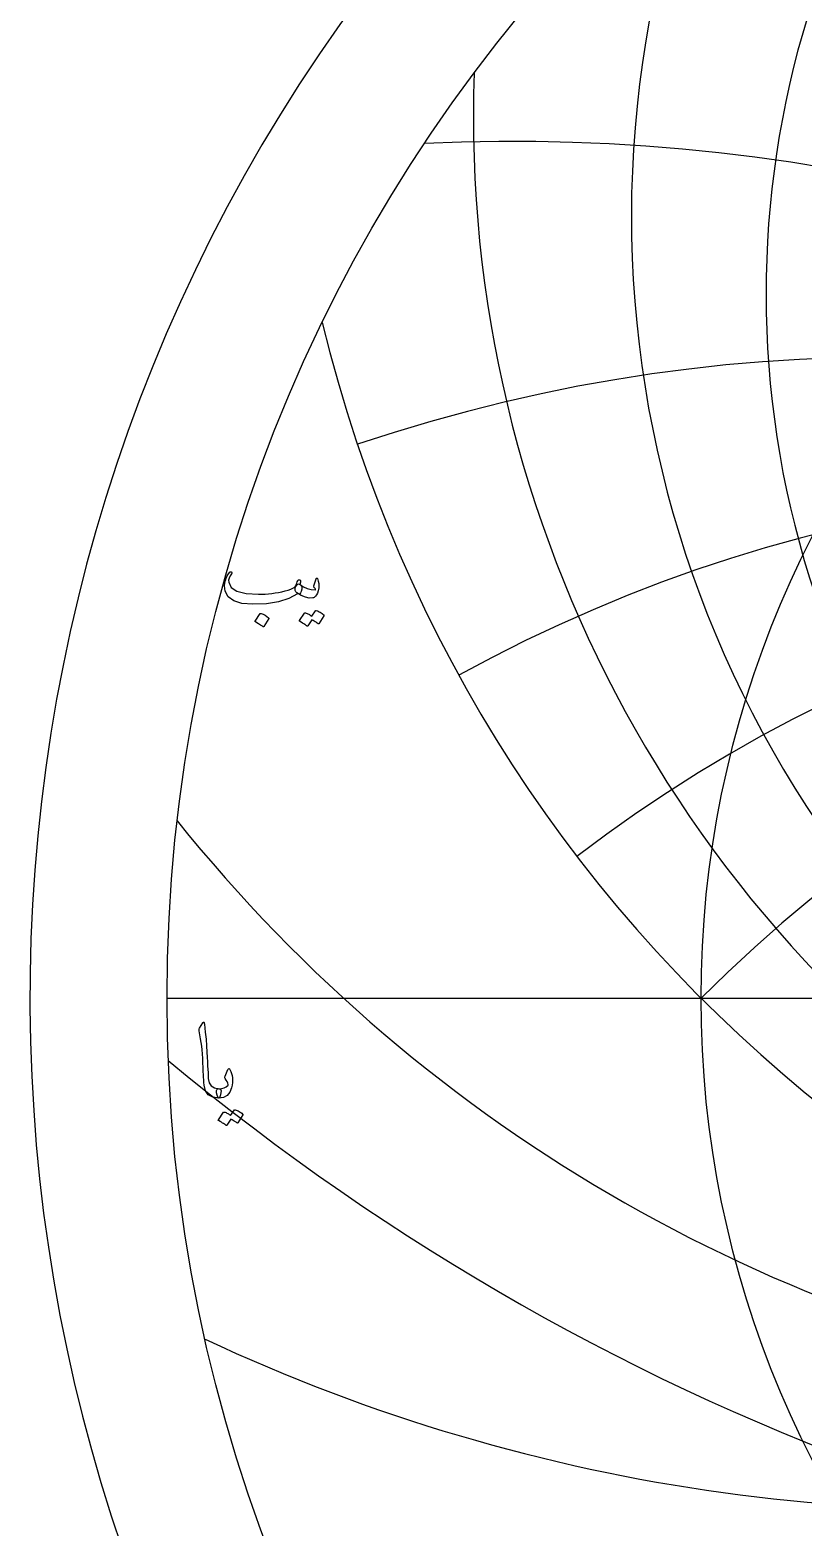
# Model space of a CAD drawing. Header units: millimetres. Extents: x -71 to 71, y -71 to 73.
# Drawn here: x -70.8 to -38.3, y -22.2 to 40.7 of the extents above; entities that cross this region are included whole.
import ezdxf

# ---------------------------------------------------------------- set-up
doc = ezdxf.new("R2010")
doc.units = ezdxf.units.MM
for name, color, linetype in [('CUT_OUTER', 1, 'Continuous'), ('ENGRAVE', 7, 'Continuous'), ('ENGRAVE_FINE', 8, 'Continuous'), ('TEXT', 5, 'Continuous')]:
    doc.layers.add(name, color=color, linetype=linetype)

msp = doc.modelspace()

# ---------------------------------------------------------------- linework, layer by layer
at = {"layer": 'CUT_OUTER'}
msp.add_arc((-0.0002, -0.0002), 70.7624, 143.437284, 87.803, dxfattribs=at)
at = {"layer": 'ENGRAVE'}
msp.add_lwpolyline([(-65, 0), (65, 0)], dxfattribs=at)
for radius in [65, 42.5483]:
    msp.add_circle((0, 0), radius, dxfattribs=at)
for centre, radius, start, end in [((0, 29.5942), 39.8157, 131.540817, 48.459183), ((0, 32.8635), 45.4736, 158.875932, 21.124068), ((0, 37.0484), 52.1226, 177.987161, 2.012839), ((0, 42.5236), 60.1549, 193.587078, 346.412922), ((0, -42.5731), 60.1899, 45.016667, 134.983333), ((0, -42.5731), 60.1899, 45.016667, 134.983333), ((-13.0688, 48.7733), 66.0302, 218.740683, 261.906834), ((-31.289, 54.1942), 75.6728, 244.889976, 279.422897)]:
    msp.add_arc(centre, radius, start, end, dxfattribs=at)
at = {"layer": 'ENGRAVE_FINE'}
for centre, radius, start, end in [((-71.7315, -42.5731), 93.6389, 17.153802, 73.277838), ((-71.7315, -42.5731), 93.6389, 17.153802, 73.277838), ((-50.5053, -42.5731), 78.5723, 21.873002, 92.678933), ((-50.5053, -42.5731), 78.5723, 21.873002, 92.678933), ((-34.7507, -42.5731), 69.5013, 26.909615, 108.663414), ((-34.7507, -42.5731), 69.5013, 26.909615, 108.663414), ((-21.9073, -42.5731), 64.0528, 32.360678, 118.765767), ((-21.9073, -42.5731), 64.0528, 32.360678, 118.765767), ((-10.6131, -42.5731), 61.1184, 38.346091, 127.435665), ((-10.6131, -42.5731), 61.1184, 38.346091, 127.435665), ((0, 75.5154), 101.5976, 230.263164, 309.736836)]:
    msp.add_arc(centre, radius, start, end, dxfattribs=at)
at = {"layer": 'TEXT'}
for points in [[(-59.4104, 17.3826), (-59.4061, 17.3804), (-59.4021, 17.3782), (-59.3984, 17.376), (-59.395, 17.3738), (-59.3915, 17.3714), (-59.3878, 17.3683), (-59.3838, 17.3648), (-59.3796, 17.3606), (-59.3441, 17.3188), (-59.3301, 17.2594), (-59.3375, 17.1824), (-59.3664, 17.0878), (-59.393, 17.0304), (-59.4203, 16.9943), (-59.448, 16.9798), (-59.4764, 16.9866), (-59.4907, 16.9935), (-59.5028, 16.9965), (-59.5127, 16.9957), (-59.5204, 16.991), (-59.8812, 16.7936), (-60.3124, 16.6544), (-60.814, 16.5736), (-61.386, 16.551), (-61.8485, 16.5906), (-62.1978, 16.6962), (-62.4337, 16.8678), (-62.5564, 17.1054), (-62.5753, 17.2176), (-62.5795, 17.3298), (-62.5687, 17.442), (-62.5432, 17.5542), (-62.5082, 17.6535), (-62.4651, 17.7445), (-62.4136, 17.8273), (-62.354, 17.9018), (-62.3427, 17.9112), (-62.3309, 17.9172), (-62.3185, 17.92), (-62.3056, 17.9194), (-62.2935, 17.9142), (-62.2836, 17.9073), (-62.2759, 17.8988), (-62.2704, 17.8886), (-62.2679, 17.8787), (-62.2693, 17.8666), (-62.2745, 17.8523), (-62.2836, 17.8358), (-62.3474, 17.7423), (-62.3892, 17.651), (-62.409, 17.5619), (-62.4068, 17.475), (-62.3023, 17.2572), (-62.0592, 17.101), (-61.6775, 17.0064), (-61.1572, 16.9734), (-61.0143, 16.9756), (-60.8717, 16.9822), (-60.7294, 16.9932), (-60.5874, 17.0086), (-60.4464, 17.0284), (-60.3074, 17.0526), (-60.1703, 17.0812), (-60.0352, 17.1142), (-59.904, 17.1516), (-59.7965, 17.189), (-59.7126, 17.2264), (-59.6524, 17.2638), (-59.6291, 17.2836), (-59.6078, 17.3078), (-59.5884, 17.3364), (-59.571, 17.3694), (-59.5546, 17.4063), (-59.5385, 17.4464), (-59.5227, 17.4899), (-59.5072, 17.5366), (-59.5011, 17.5509), (-59.4918, 17.563), (-59.4791, 17.5729), (-59.4632, 17.5806), (-59.4461, 17.5848), (-59.4302, 17.5839), (-59.4153, 17.5782), (-59.4016, 17.5674), (-59.3906, 17.5526), (-59.384, 17.5344), (-59.3818, 17.513), (-59.384, 17.4882)], [(-59.5424, 17.0306), (-59.5902, 17.076), (-59.615, 17.1329), (-59.6166, 17.2014), (-59.5952, 17.2814), (-59.5487, 17.3532), (-59.5061, 17.3969), (-59.4673, 17.4126), (-59.4324, 17.4002), (-59.2674, 17.2911), (-59.1024, 17.2143), (-58.9374, 17.1701), (-58.7724, 17.1582), (-58.7666, 17.1593), (-58.7625, 17.1626), (-58.76, 17.1681), (-58.7592, 17.1758), (-58.7633, 17.1904), (-58.7757, 17.2121), (-58.7963, 17.241), (-58.8252, 17.277), (-58.8307, 17.288), (-58.834, 17.299), (-58.8351, 17.31), (-58.834, 17.321), (-58.7284, 17.6246), (-58.7234, 17.6362), (-58.7174, 17.6444), (-58.7102, 17.6494), (-58.702, 17.651), (-58.6937, 17.6497), (-58.6866, 17.6455), (-58.6805, 17.6387), (-58.6756, 17.629), (-58.6426, 17.5303), (-58.6228, 17.4321), (-58.6162, 17.3345), (-58.6228, 17.2374), (-58.6442, 17.1167), (-58.6734, 17.0185), (-58.7102, 16.9429), (-58.7548, 16.8898), (-58.7886, 16.8607), (-58.8197, 16.8392), (-58.848, 16.8255), (-58.8736, 16.8194), (-59.021, 16.8161), (-59.1816, 16.8502), (-59.3554, 16.9217), (-59.5424, 17.0306)], [(-61.078, 16.1594), (-61.0725, 16.1649), (-61.0648, 16.1682), (-61.0549, 16.1693), (-61.0428, 16.1682), (-60.9572, 16.1336), (-60.8767, 16.0912), (-60.801, 16.0412), (-60.7304, 15.9834), (-60.7235, 15.9746), (-60.7205, 15.9658), (-60.7213, 15.957), (-60.726, 15.9482), (-60.9328, 15.6138), (-60.9405, 15.6059), (-60.9504, 15.6039), (-60.9625, 15.6081), (-60.9768, 15.6182), (-60.9891, 15.627), (-61.0087, 15.6402), (-61.0353, 15.6578), (-61.0692, 15.6798), (-61.1107, 15.7062), (-61.1605, 15.737), (-61.2185, 15.7722), (-61.2848, 15.8118), (-61.2936, 15.8184), (-61.298, 15.825), (-61.298, 15.8316), (-61.2936, 15.8382)], [(-58.7592, 16.2826), (-58.7537, 16.2881), (-58.746, 16.2914), (-58.7361, 16.2925), (-58.724, 16.2914), (-58.6806, 16.2752), (-58.6387, 16.2573), (-58.5981, 16.2378), (-58.559, 16.2166), (-58.5209, 16.1935), (-58.4836, 16.1682), (-58.4472, 16.1407), (-58.4116, 16.111), (-58.4047, 16.102), (-58.4017, 16.0923), (-58.4025, 16.0822), (-58.4072, 16.0714), (-58.6184, 15.737), (-58.6241, 15.7326), (-58.6327, 15.7326), (-58.6439, 15.737), (-58.658, 15.7458), (-58.6676, 15.754), (-58.6833, 15.7651), (-58.705, 15.7793), (-58.7328, 15.7964), (-58.7669, 15.8169), (-58.8076, 15.841), (-58.8549, 15.8686), (-58.9088, 15.8998), (-59.076, 15.6402), (-59.0837, 15.6323), (-59.0936, 15.6303), (-59.1057, 15.6345), (-59.12, 15.6446), (-59.1323, 15.6534), (-59.1519, 15.6666), (-59.1785, 15.6842), (-59.2124, 15.7062), (-59.2539, 15.7326), (-59.3037, 15.7634), (-59.3617, 15.7986), (-59.428, 15.8382), (-59.4348, 15.8448), (-59.4379, 15.8514), (-59.437, 15.858), (-59.4324, 15.8646), (-59.2168, 16.1858), (-59.2113, 16.1913), (-59.2036, 16.1946), (-59.1937, 16.1957), (-59.1816, 16.1946), (-59.1447, 16.1827), (-59.109, 16.1688), (-59.0743, 16.153), (-59.0408, 16.1352), (-59.0083, 16.1159), (-58.977, 16.0951), (-58.9467, 16.073), (-58.9176, 16.0494)], [(-63.4927, -1.0302), (-63.4841, -1.017), (-63.4762, -1.0082), (-63.4687, -1.0038), (-63.4619, -1.0038), (-63.4514, -1.0096), (-63.4421, -1.0269), (-63.4338, -1.0558), (-63.4267, -1.0962), (-63.3904, -1.4248), (-63.3607, -1.7287), (-63.3376, -2.0078), (-63.3211, -2.2622), (-63.3105, -2.4797), (-63.3007, -2.6747), (-63.2918, -2.8471), (-63.2837, -2.997), (-63.2766, -3.1243), (-63.271, -3.2291), (-63.2667, -3.3113), (-63.2639, -3.371), (-63.2248, -3.5497), (-63.1385, -3.6812), (-63.0048, -3.7653), (-62.8239, -3.8022), (-62.7735, -3.8154), (-62.7414, -3.8462), (-62.7273, -3.8946), (-62.7315, -3.9606), (-62.7521, -4.0645), (-62.7744, -4.1388), (-62.7983, -4.1833), (-62.8239, -4.1982), (-63.0785, -4.1646), (-63.2661, -4.064), (-63.3865, -3.8962), (-63.4399, -3.6614), (-63.4482, -3.5491), (-63.4558, -3.4364), (-63.4625, -3.3236), (-63.4685, -3.2104), (-63.4738, -3.097), (-63.4789, -2.9832), (-63.4837, -2.8693), (-63.4883, -2.755), (-63.4965, -2.5371), (-63.5081, -2.3408), (-63.5229, -2.1664), (-63.5411, -2.0136), (-63.5625, -1.8669), (-63.5873, -1.7105), (-63.6153, -1.5446), (-63.6467, -1.369), (-63.6508, -1.3374), (-63.65, -1.3085), (-63.6442, -1.2824), (-63.6335, -1.259)], [(-62.5599, -3.2698), (-62.4367, -2.997), (-62.4185, -2.967), (-62.3993, -2.9563), (-62.3789, -2.9648), (-62.3575, -2.9926), (-62.3179, -3.0758), (-62.2871, -3.1625), (-62.2651, -3.2529), (-62.2519, -3.3468), (-62.2477, -3.4448), (-62.253, -3.5475), (-62.2675, -3.6549), (-62.2915, -3.767), (-62.3643, -3.9556), (-62.4774, -4.0904), (-62.6305, -4.1712), (-62.8239, -4.1982), (-62.8461, -4.1842), (-62.869, -4.1421), (-62.8923, -4.072), (-62.9163, -3.9738), (-62.9231, -3.9213), (-62.9218, -3.8781), (-62.9121, -3.8443), (-62.8943, -3.8198), (-62.88, -3.8104), (-62.8635, -3.8044), (-62.8448, -3.8016), (-62.8239, -3.8022), (-62.702, -3.7983), (-62.5962, -3.7736), (-62.5062, -3.7279), (-62.4323, -3.6614), (-62.429, -3.6562), (-62.4279, -3.6493), (-62.429, -3.6408), (-62.4323, -3.6306), (-62.4496, -3.5684), (-62.4752, -3.5052), (-62.509, -3.4408), (-62.5511, -3.3754), (-62.5648, -3.3506), (-62.5709, -3.3248), (-62.5692, -3.2978), (-62.5599, -3.2698)], [(-62.1683, -4.6954), (-62.1628, -4.6899), (-62.1551, -4.6866), (-62.1452, -4.6855), (-62.1331, -4.6866), (-62.0897, -4.7028), (-62.0478, -4.7207), (-62.0072, -4.7402), (-61.9681, -4.7614), (-61.93, -4.7845), (-61.8927, -4.8098), (-61.8563, -4.8373), (-61.8207, -4.867), (-61.8138, -4.8761), (-61.8108, -4.8857), (-61.8116, -4.8959), (-61.8163, -4.9066), (-62.0275, -5.241), (-62.0332, -5.2454), (-62.0418, -5.2454), (-62.053, -5.241), (-62.0671, -5.2322), (-62.0767, -5.2241), (-62.0924, -5.2129), (-62.1141, -5.1988), (-62.1419, -5.1816), (-62.176, -5.1611), (-62.2167, -5.137), (-62.264, -5.1094), (-62.3179, -5.0782), (-62.4851, -5.3378), (-62.4928, -5.3458), (-62.5027, -5.3477), (-62.5148, -5.3436), (-62.5291, -5.3334), (-62.5414, -5.3246), (-62.561, -5.3114), (-62.5876, -5.2938), (-62.6215, -5.2718), (-62.663, -5.2454), (-62.7128, -5.2146), (-62.7708, -5.1794), (-62.8371, -5.1398), (-62.8439, -5.1332), (-62.847, -5.1266), (-62.8461, -5.12), (-62.8415, -5.1134), (-62.6259, -4.7922), (-62.6204, -4.7867), (-62.6127, -4.7834), (-62.6028, -4.7823), (-62.5907, -4.7834), (-62.5538, -4.7954), (-62.5181, -4.8092), (-62.4834, -4.8251), (-62.4499, -4.8428), (-62.4174, -4.8622), (-62.3861, -4.8829), (-62.3558, -4.9051), (-62.3267, -4.9286)]]:
    msp.add_lwpolyline(points, close=True, dxfattribs=at)

doc.saveas('drawing.dxf')
